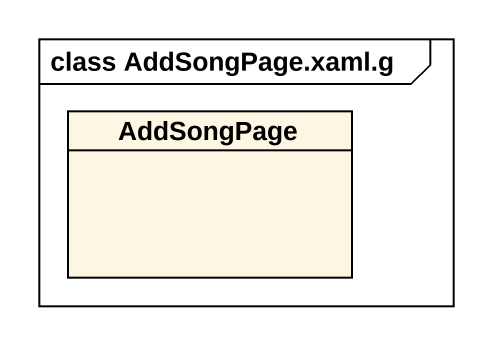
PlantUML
@startuml
mainframe class AddSongPage.xaml.g
hide circle
hide empty members
class AddSongPage
@enduml
